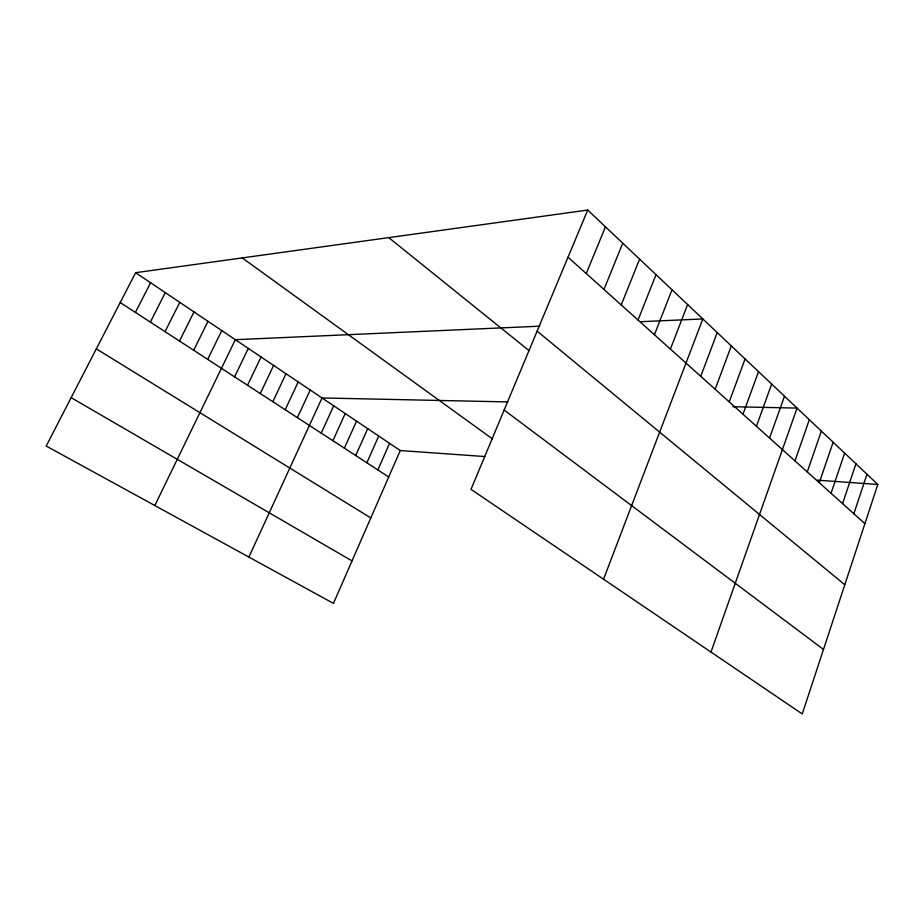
<?xml version="1.0" encoding="UTF-8"?>
<svg xmlns="http://www.w3.org/2000/svg" width="924" height="924" viewBox="0 0 924 924"><rect width="100%" height="100%" fill="white"/><g stroke="black" fill="none" stroke-linecap="round" stroke-linejoin="round"><path stroke-width="1.39" d="M877.8 484.476L802.263 713.952L471.009 489.35L587.722 210.048L877.8 484.476L817.313 480.18M853.857 513.732L866.978 474.243M842.572 503.615L855.936 463.79M831.057 493.277L844.651 453.118M819.288 482.709L833.136 442.226M807.264 471.921L821.367 431.092M794.975 460.891L809.343 419.715M710.983 652.067L797.054 408.096L732.847 406.722M769.565 438.08L784.499 396.211M756.433 426.287L771.656 384.049M742.988 414.229L758.512 371.621M729.244 401.882L745.079 358.905M715.164 389.258L731.323 345.899M700.75 376.322L717.243 332.582M603.557 579.221L702.829 318.942L640.875 321.691M670.42 349.087L687.618 304.55M654.435 334.742L672.014 289.79M638.045 320.027L656.017 274.659M621.228 304.932L639.604 259.136M603.961 289.443L622.764 243.197M586.232 273.527L605.474 226.842M484.881 456.548L400.277 450.542L333.46 603.395L46.2 446.038L135.62 272.684L587.722 210.048M377.87 469.935L389.57 443.347M366.863 462.785L378.713 436.047M355.705 455.532L367.706 428.644M344.375 448.175L356.537 421.136M332.894 440.702L345.206 413.525M321.229 433.137L333.703 405.798M248.891 557.068L322.037 397.955L507.669 401.917M297.401 417.648L310.21 390.009M285.216 409.725L298.186 381.935M272.846 401.697L286.001 373.735M260.291 393.532L273.62 365.419M247.551 385.25L261.053 356.976M234.604 376.842L248.29 348.394M154.828 505.543L235.343 339.697L539.824 326.184M207.692 359.355L221.783 330.584M193.705 350.265L208.004 321.321M179.499 341.037L193.994 311.908M165.05 331.647L179.764 302.344M150.358 322.106L165.292 292.619M135.424 312.393L150.589 282.732M71.16 397.655L352.032 560.914M96.327 348.868L370.813 517.937M120.224 302.529L388.715 476.98M135.62 272.684L400.277 450.542M242.25 257.912L492.411 438.865M504.146 410.037L823.492 649.433M388.761 237.618L529.094 350.658M537.121 331.139L844.79 584.753M568.029 257.184L864.899 523.654"/></g></svg>
